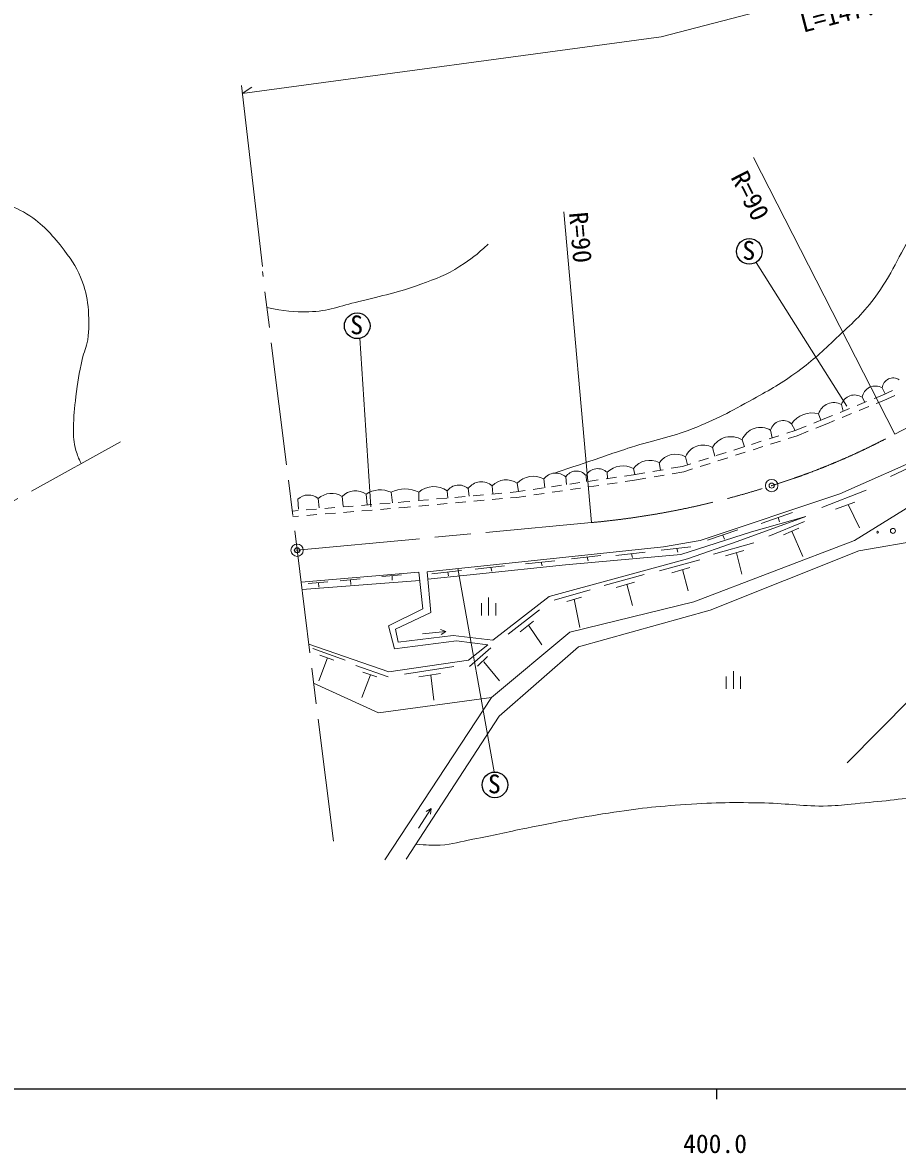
# Model space of a CAD drawing. Units: millimetres, scale not verified. Extents: x 40000 to 680000, y 20000 to 380000.
# Drawn here: x 400311 to 485627, y 198715 to 309017 of the extents above; entities that cross this region are included whole.
import ezdxf
from ezdxf.enums import TextEntityAlignment as Align

# ---------------------------------------------------------------- set-up
doc = ezdxf.new("R2010")
doc.units = ezdxf.units.MM
doc.header["$LTSCALE"] = 1000
doc.header["$PDMODE"] = 32
doc.header["$PDSIZE"] = 500
doc.linetypes.add('CHAIN', pattern=[18.5, 12, -1.5, 3.5, -1.5])
for name, color, linetype, lineweight in [('M-BGD', 7, 'Continuous', 13), ('M-BMK', 2, 'CHAIN', 13), ('M-BMK-SRVR', 3, 'Continuous', 13), ('M-STR-HTXT', 7, 'Continuous', 13), ('M-TTL-BAND', 7, 'Continuous', 25)]:
    doc.layers.add(name, color=color, linetype=linetype, lineweight=lineweight)
doc.layers.add('M-OTRS', color=6, linetype='Continuous')
doc.styles.add('ＭＳ ゴシック', font='')
doc.styles.get('ＭＳ ゴシック').set_extended_font_data('MS Gothic')

msp = doc.modelspace()

# ---------------------------------------------------------------- linework, layer by layer
at = {"layer": 'M-BGD'}
for p, q in [((471838, 285633), (480707, 271592)), ((433199, 278220), (434268, 261782)), ((482188, 272466), (482454, 271983)), ((483365, 272355), (484101, 272656)), ((484101, 272656), (485142, 273130)), ((484143, 273396), (484436, 272808)), ((484314, 272163), (485364, 272641)), ((480032, 270995), (480958, 271373)), ((480172, 271751), (480341, 271121)), ((481699, 271675), (482625, 272053)), ((481906, 271180), (482832, 271558)), ((483573, 271860), (484314, 272163)), ((477477, 269958), (478555, 270393)), ((477948, 270848), (478160, 270233)), ((478555, 270393), (479292, 270693)), ((480239, 270500), (481165, 270878)), ((473267, 269247), (473416, 268511)), ((474829, 268961), (475656, 269223)), ((475292, 269887), (475656, 269223)), ((475656, 269223), (476735, 269659)), ((475838, 268718), (476926, 269157)), ((477668, 269456), (478757, 269895)), ((478757, 269895), (479499, 270198)), ((470479, 268314), (470710, 267651)), ((471398, 267870), (472351, 268173)), ((473113, 268415), (474066, 268718)), ((473268, 267901), (474221, 268204)), ((474983, 268446), (475838, 268718)), ((467588, 267570), (467827, 266734)), ((467967, 266779), (468920, 267082)), ((469683, 267324), (470636, 267627)), ((469837, 266810), (470790, 267113)), ((471552, 267356), (472505, 267659)), ((462398, 266092), (462533, 265365)), ((464663, 265728), (465490, 265991)), ((464969, 266675), (465173, 265890)), ((466252, 266233), (467205, 266536)), ((466406, 265719), (467359, 266022)), ((468122, 266265), (469075, 266568)), ((484941, 264735), (488367, 266368)), ((455259, 264848), (455320, 264247)), ((457321, 265150), (457368, 264547)), ((459016, 264788), (459893, 264916)), ((459893, 265526), (460036, 264940)), ((459893, 264916), (460996, 265104)), ((461785, 265238), (462771, 265406)), ((461890, 264711), (462876, 264879)), ((463559, 265540), (464663, 265728)), ((463665, 265014), (464790, 265205)), ((464790, 265205), (465644, 265477)), ((446114, 263831), (446166, 263038)), ((448543, 264085), (448664, 263274)), ((450111, 263486), (451100, 263631)), ((451134, 264500), (451229, 263649)), ((451892, 263746), (452881, 263891)), ((453281, 264698), (453360, 263961)), ((453673, 264007), (454662, 264151)), ((455454, 264267), (456444, 264412)), ((455527, 263735), (456517, 263880)), ((457235, 264527), (458225, 264672)), ((457308, 263996), (458298, 264140)), ((459090, 264256), (459977, 264386)), ((459977, 264386), (461102, 264577)), ((427145, 262541), (427211, 261569)), ((429151, 262588), (429244, 261675)), ((431477, 262805), (431582, 261846)), ((433813, 263012), (433909, 261970)), ((436243, 263210), (436381, 262172)), ((438955, 263210), (438961, 262394)), ((440681, 262548), (441677, 262637)), ((441715, 263332), (441774, 262645)), ((442474, 262708), (443470, 262797)), ((443759, 263567), (443873, 262833)), ((444267, 262868), (445263, 262957)), ((446059, 263029), (447056, 263118)), ((446114, 262495), (447110, 262584)), ((447852, 263189), (448442, 263242)), ((447907, 262655), (448505, 262709)), ((448442, 263242), (449319, 263370)), ((448505, 262709), (449393, 262838)), ((450184, 262954), (451174, 263099)), ((451965, 263215), (452955, 263359)), ((453746, 263475), (454736, 263620)), ((478264, 261720), (482587, 263401)), ((426632, 261375), (427183, 261420)), ((427980, 261485), (428977, 261567)), ((429774, 261632), (430771, 261713)), ((431568, 261778), (432565, 261860)), ((433362, 261925), (434359, 262006)), ((433407, 261390), (434404, 261472)), ((435156, 262072), (436153, 262153)), ((435201, 261537), (436198, 261618)), ((436950, 262218), (437501, 262263)), ((436995, 261683), (437547, 261728)), ((437501, 262263), (438091, 262316)), ((437547, 261728), (438146, 261782)), ((438888, 262387), (439884, 262476)), ((438942, 261853), (439938, 261942)), ((440735, 262014), (441731, 262103)), ((442528, 262174), (443524, 262263)), ((444321, 262334), (445317, 262424)), ((479593, 261560), (481482, 262248)), ((480826, 262009), (481931, 259723)), ((426676, 260840), (427227, 260885)), ((428025, 260951), (429021, 261032)), ((429819, 261097), (430816, 261178)), ((431613, 261244), (432610, 261325)), ((472352, 260149), (475399, 261235)), ((473076, 258934), (476583, 260359)), ((474007, 260739), (474136, 260321)), ((467122, 258526), (470080, 259534)), ((474534, 259062), (476023, 259718)), ((475341, 259418), (476407, 256932)), ((467695, 257181), (471613, 258264)), ((468606, 259032), (468750, 258642)), ((453840, 256711), (456709, 257031)), ((458172, 257027), (461041, 257347)), ((459707, 257198), (459789, 256831)), ((462598, 257548), (465467, 257868)), ((464132, 257719), (464215, 257353)), ((468872, 256993), (470652, 257511)), ((469927, 257299), (470464, 255222)), ((444449, 255697), (447318, 256017)), ((449358, 256212), (452227, 256532)), ((450892, 256383), (450975, 256017)), ((455374, 256882), (455457, 256516)), ((462440, 255542), (466358, 256625)), ((427472, 254443), (438963, 255411)), ((435331, 254986), (437259, 255157)), ((436340, 255075), (436361, 254620)), ((440234, 255255), (443102, 255575)), ((441768, 255426), (441850, 255059)), ((442766, 255769), (446316, 235948)), ((445983, 255868), (446066, 255502)), ((457015, 254111), (460933, 255194)), ((463618, 255354), (465398, 255872)), ((464672, 255661), (465209, 253583)), ((427561, 253726), (439046, 254602)), ((428167, 254304), (430095, 254476)), ((429176, 254394), (429198, 253938)), ((431292, 254581), (433220, 254753)), ((432301, 254671), (432323, 254215)), ((452155, 252679), (455659, 253696)), ((458192, 253922), (459973, 254440)), ((459247, 254229), (459784, 252151)), ((445751, 251176), (445751, 252926)), ((453389, 252556), (454811, 252980)), ((454098, 252768), (454661, 250014)), ((445051, 251176), (445051, 252401)), ((446451, 251176), (446451, 252401)), ((447682, 249364), (450724, 251747)), ((448840, 249580), (450130, 250645)), ((441591, 249633), (439317, 249393)), ((441591, 249633), (441068, 249829)), ((441591, 249633), (441120, 249332)), ((449644, 250243), (450959, 248309)), ((428620, 247962), (431785, 246841)), ((429308, 247312), (430655, 246832)), ((443905, 246199), (445977, 248045)), ((444668, 246227), (445647, 247169)), ((430033, 247053), (429204, 244826)), ((432814, 246319), (435979, 245198)), ((437547, 245455), (442379, 246218)), ((445280, 246679), (446834, 244824)), ((434227, 245411), (433398, 243183)), ((433502, 245669), (434849, 245189)), ((438969, 245191), (441070, 245521)), ((440137, 245374), (440429, 242931)), ((468937, 244017), (468937, 245242)), ((469637, 244017), (469637, 245767)), ((470337, 244017), (470337, 245242)), ((440153, 232356), (438909, 230435)), ((440153, 232356), (439671, 232072)), ((440153, 232356), (440091, 231801))]:
    msp.add_line(p, q, dxfattribs=at)
for points in [[(439758, 255452), (462822, 257881), (466408, 258505), (480018, 263036), (488824, 266943), (499280, 271314), (509094, 276454), (515894, 278306), (523324, 279940), (532114, 280660), (541817, 281028), (552080, 281461), (558100, 281621), (561799, 281669)], [(481433, 258499), (495089, 266963), (503064, 270773), (512645, 274639), (523234, 278476), (547132, 279810), (556837, 280214), (561416, 278965), (569307, 276868)], [(437730, 227412), (446791, 241349), (454521, 248127), (467369, 251692), (481877, 257490), (488273, 258606), (493227, 258688), (494643, 258443), (497773, 258742), (509831, 265139), (513179, 264975), (518187, 264540), (522651, 264567), (526625, 264758), (529647, 265112), (533528, 265917), (541419, 266551), (552606, 268511), (556390, 269246), (565345, 269464), (569528, 267886)], [(439758, 255452), (440114, 251478), (436693, 249864), (436947, 248592), (442316, 249233), (446187, 248781), (451654, 253043), (465168, 256710), (469996, 258390), (476711, 260829)], [(476711, 260829), (471389, 259344), (464520, 257150), (453248, 256110), (444586, 255213), (439823, 254723)], [(435629, 227344), (446051, 243188), (453672, 249545), (465790, 252526), (481433, 258499)], [(497773, 258742), (486926, 243089), (480726, 236796)], [(438963, 255411), (439331, 251841), (436011, 250165), (436576, 247933), (442642, 248715), (445683, 248332)], [(428225, 248391), (436025, 245703), (443807, 246840), (445683, 248332)], [(428697, 244597), (435016, 241696), (446051, 243188)]]:
    msp.add_lwpolyline(points, dxfattribs=at)
at = {"layer": 'M-BGD', "lineweight": 25}
for centre in [(471191, 286702), (432942, 279443), (446372, 234661)]:
    msp.add_circle(centre, 1250, dxfattribs=at)
at = {"layer": 'M-BGD'}
for centre, radius in [((483702, 259317), 86.2), ((485198, 259438), 246)]:
    msp.add_circle(centre, radius, dxfattribs=at)
for centre, radius, start, end in [((483486, 272257), 1314, 60.01566, 170.85806), ((485215, 273278), 1078, 56.5101, 173.73616), ((481439, 271377), 1322, 55.46881, 163.5594), ((479420, 270413), 1535, 60.6811, 163.54546), ((477286, 268526), 2414, 74.08324, 145.68709), ((472273, 267585), 1937, 59.11824, 157.86776), ((474469, 268969), 1233, 48.12298, 166.97916), ((469386, 266572), 2057, 57.90349, 150.95806), ((466679, 265950), 1858, 60.72799, 157.00533), ((461479, 264329), 1988, 62.46981, 142.95245), ((464012, 264940), 1982, 61.11012, 144.48027), ((450108, 262606), 2154, 61.57645, 136.6041), ((452297, 263621), 1459, 47.59687, 142.92792), ((454325, 264047), 1230, 40.64929, 148.06466), ((456411, 264173), 1335, 46.98864, 149.63767), ((458875, 263507), 2261, 63.25931, 133.41204), ((440411, 261557), 2202, 53.69497, 131.38597), ((442845, 262512), 1396, 49.11724, 144.02661), ((445059, 262604), 1618, 49.33582, 143.44517), ((447478, 262529), 1886, 55.60497, 136.34368), ((428175, 261396), 1540, 50.68749, 132.00196), ((430457, 261167), 1930, 58.06869, 132.5711), ((432765, 261562), 1789, 54.13094, 136.0079), ((435205, 260942), 2494, 65.39715, 123.90956), ((437599, 260511), 3020, 63.31272, 116.68728)]:
    msp.add_arc(centre, radius, start, end, dxfattribs=at)
for points, knots in [([(263931, 331660), (265187, 331573), (265597, 331527), (266657, 331626), (267483, 331703), (267939, 331805), (268752, 331973), (269714, 332172), (270226, 332409), (271194, 332580), (272491, 332811), (273235, 332821), (274541, 332990), (276126, 333194), (277030, 333220), (278594, 333547), (280453, 333937), (281457, 334316), (283268, 334886), (284860, 335388), (285723, 335757), (287318, 336248), (289506, 336922), (290738, 337296), (292976, 337780), (294572, 338124), (295480, 338288), (297107, 338413), (298676, 338533), (299562, 338412), (301136, 338425), (303242, 338443), (304423, 338550), (306528, 338500), (308595, 338450), (309745, 338260), (311809, 338153), (313663, 338056), (314708, 338132), (316557, 337979), (318164, 337846), (319053, 337665), (320648, 337434), (322676, 337139), (323838, 337087), (325830, 336603), (327443, 336211), (328261, 335709), (329821, 335140), (331994, 334348), (333262, 334032), (335387, 333120), (337726, 332116), (339010, 331479), (341222, 330222), (342907, 329264), (343835, 328693), (345428, 327588), (346270, 327004), (346749, 326680), (347517, 326003), (348358, 325263), (348732, 324746), (349494, 323925), (350450, 322894), (351007, 322334), (351909, 321255), (352781, 320209), (353177, 319550), (353966, 318441), (355487, 316301), (356293, 315071), (357797, 312919), (359797, 310057), (360851, 308405), (362939, 305607), (363598, 304724), (363942, 304204), (364688, 303394), (365256, 302777), (365590, 302428), (366283, 301956), (367405, 301193), (368127, 300912), (369358, 300344), (370577, 299782), (371258, 299454), (372519, 298993), (374740, 298181), (375998, 297744), (378296, 297183), (380205, 296717), (381305, 296595), (383229, 296192), (385631, 295688), (386989, 295454), (389366, 294840), (391521, 294284), (392766, 294057), (394832, 293229), (396326, 292630), (397099, 292150), (398539, 291431), (399513, 290945), (400119, 290769), (401018, 290155), (402544, 289111), (403228, 288266), (404365, 286808), (405223, 285708), (405660, 285019), (406138, 283708), (406519, 282664), (406642, 282031), (406722, 280922), (406802, 279813), (406800, 279179), (406658, 278077), (406560, 277308), (406285, 276923), (406122, 276165), (405820, 274761), (405680, 273966), (405510, 272540), (405368, 271344), (405280, 270669), (405279, 269464), (405278, 268611), (405271, 268111), (405510, 267293), (405663, 266772), (405742, 266561), (406020, 266001)], [0, 0, 0, 0, 1, 1, 1, 2, 2, 2, 3, 3, 3, 4, 4, 4, 5, 5, 5, 6, 6, 6, 7, 7, 7, 8, 8, 8, 9, 9, 9, 10, 10, 10, 11, 11, 11, 12, 12, 12, 13, 13, 13, 14, 14, 14, 15, 15, 15, 16, 16, 16, 17, 17, 17, 18, 18, 18, 19, 19, 19, 20, 20, 20, 21, 21, 21, 22, 22, 22, 23, 23, 23, 24, 24, 24, 25, 25, 25, 26, 26, 26, 27, 27, 27, 28, 28, 28, 29, 29, 29, 30, 30, 30, 31, 31, 31, 32, 32, 32, 33, 33, 33, 34, 34, 34, 35, 35, 35, 36, 36, 36, 37, 37, 37, 38, 38, 38, 39, 39, 39, 40, 40, 40, 41, 41, 41, 42, 42, 42, 43, 43, 43, 44, 44, 44, 44]), ([(452180, 265074), (453551, 265532), (453895, 265648), (454994, 266017), (456827, 266633), (457841, 267018), (459685, 267602), (461996, 268334), (463370, 268508), (465625, 269395), (468023, 270338), (469295, 271047), (471550, 272293), (473307, 273265), (474297, 273818), (475921, 274999), (477484, 276137), (478262, 276906), (479667, 278234), (481185, 279667), (482100, 280436), (483350, 282108), (485158, 284526), (485714, 286181), (487241, 288785), (488592, 291089), (489201, 292474), (490715, 294675), (491717, 296134), (492327, 296923), (493484, 298262), (494396, 299316), (494774, 300092), (495950, 300840), (497418, 301773), (498503, 301766), (500113, 302425), (503102, 303647), (504906, 304088), (507707, 305694), (508797, 306319), (509495, 306594), (510375, 307491), (511453, 308590), (511777, 309442), (512661, 310703), (513846, 312393), (514391, 313426), (515655, 315058), (517122, 316950), (517515, 318789), (519766, 319603), (520541, 319884), (520958, 320036), (521824, 320067)], [0, 0, 0, 0, 1, 1, 1, 2, 2, 2, 3, 3, 3, 4, 4, 4, 5, 5, 5, 6, 6, 6, 7, 7, 7, 8, 8, 8, 9, 9, 9, 10, 10, 10, 11, 11, 11, 12, 12, 12, 13, 13, 13, 14, 14, 14, 15, 15, 15, 16, 16, 16, 17, 17, 17, 18, 18, 18, 18]), ([(424139, 281220), (425939, 280863), (426628, 280764), (428235, 280809), (430177, 280865), (431219, 281355), (433107, 281817), (435487, 282399), (436849, 282660), (439150, 283504), (440686, 284068), (441577, 284371), (442960, 285246), (444113, 285975), (444537, 286329), (445709, 287397)], [0, 0, 0, 0, 1, 1, 1, 2, 2, 2, 3, 3, 3, 4, 4, 4, 5, 5, 5, 5]), ([(438688, 228886), (439763, 228772), (440128, 228756), (441050, 228796), (442307, 228850), (442985, 229123), (444221, 229356), (446285, 229746), (447426, 230044), (449488, 230445), (452591, 231049), (454321, 231443), (457446, 231918), (460382, 232364), (462040, 232548), (465003, 232751), (467986, 232955), (469667, 232956), (472657, 232895), (475073, 232846), (476421, 232546), (478837, 232607), (479878, 232633), (480459, 232711), (481495, 232815), (484161, 233082), (485657, 233216), (488309, 233593), (490836, 233952), (492271, 234066), (494760, 234627), (497281, 235195), (498627, 235765), (501102, 236506), (503944, 237356), (505504, 237945), (508370, 238710), (513275, 240020), (516060, 240633), (521054, 241541), (523937, 242065), (525562, 242362), (528485, 242575), (530362, 242712), (531427, 242778), (533303, 242630), (536107, 242408), (537681, 241863), (540241, 240697), (541064, 240323), (541311, 239778), (541983, 239173), (543442, 237860), (544099, 236949), (545603, 235689), (546353, 235061), (546733, 234636), (547590, 234165), (548573, 233624), (549202, 233482), (550258, 233103), (551622, 232613), (552379, 232290), (553796, 231987), (555333, 231659), (556227, 231592), (557798, 231579), (559322, 231566), (560174, 231694), (561690, 231851), (563525, 232042), (564540, 232254), (566372, 232477), (567914, 232665), (568409, 232720), (570325, 232924)], [0, 0, 0, 0, 1, 1, 1, 2, 2, 2, 3, 3, 3, 4, 4, 4, 5, 5, 5, 6, 6, 6, 7, 7, 7, 8, 8, 8, 9, 9, 9, 10, 10, 10, 11, 11, 11, 12, 12, 12, 13, 13, 13, 14, 14, 14, 15, 15, 15, 16, 16, 16, 17, 17, 17, 18, 18, 18, 19, 19, 19, 20, 20, 20, 21, 21, 21, 22, 22, 22, 23, 23, 23, 24, 24, 24, 25, 25, 25, 25])]:
    msp.add_open_spline(points, degree=3, knots=knots, dxfattribs=at)
at = {"layer": 'M-BMK'}
for p, q in [((430617, 229170), (423699, 284752)), ((485368, 268886), (496745, 274793)), ((352612, 236426), (409856, 268125)), ((427086, 257544), (455783, 260247))]:
    msp.add_line(p, q, dxfattribs=at)
for centre, radius, start, end in [((453428, 328226), 67390, 287.20973, 298.29168), ((448276, 341513), 81612, 275.27779, 287.90444)]:
    msp.add_arc(centre, radius, start, end, dxfattribs=at)
at = {"layer": 'M-BMK-SRVR'}
for centre in [(473366, 263853), (427086, 257544)]:
    msp.add_circle(centre, 600, dxfattribs=at)
msp.add_point((473366, 263853), dxfattribs=at)
at = {"layer": 'M-OTRS'}
msp.add_point((427086, 257544), dxfattribs=at)
at = {"layer": 'M-STR-HTXT'}
for p, q in [((421645, 302885), (423702, 285219)), ((421736, 302106), (422660, 302735)), ((471595, 295866), (485368, 268886)), ((455783, 260247), (453102, 290564))]:
    msp.add_line(p, q, dxfattribs=at)
msp.add_lwpolyline([(421736, 302106), (462581, 307614), (520838, 322791), (568293, 329132)], dxfattribs=at)
at = {"layer": 'M-TTL-BAND'}
for p, q in [((40000, 205000), (579000, 205000)), ((468000, 205000), (468000, 204000))]:
    msp.add_line(p, q, dxfattribs=at)

# ---------------------------------------------------------------- texts
at = {"layer": 'M-BGD', "style": 'ＭＳ ゴシック'}
for p in [(470512, 285329), (432263, 278069), (445694, 233288)]:
    msp.add_text('S', height=1833, dxfattribs=at).set_placement(p, align=Align.BOTTOM_LEFT)
at = {"layer": 'M-STR-HTXT', "style": 'ＭＳ ゴシック'}
msp.add_text('L=147.0', height=1833, rotation=14.602, dxfattribs=at).set_placement((476581, 307500), align=Align.BOTTOM_LEFT)
for rotation, p in [(297.044, (471276, 292136)), (275.054, (454730, 288065))]:
    msp.add_text('R=90', height=1833, rotation=rotation, dxfattribs=at).set_placement(p, align=Align.MIDDLE_CENTER)
at = {"layer": 'M-TTL-BAND', "style": 'ＭＳ ゴシック'}
msp.add_text('400.0', height=1833, dxfattribs=at).set_placement((467844, 198195), align=Align.BOTTOM_CENTER)

doc.saveas('drawing.dxf')
